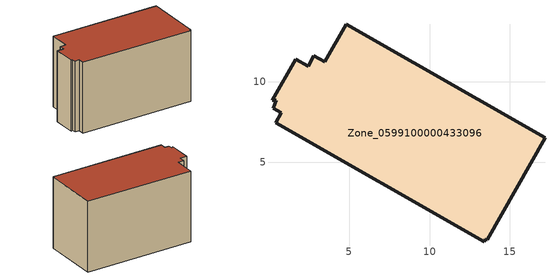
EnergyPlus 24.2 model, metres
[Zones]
Zone_0599100000433096
 floor ground (C_G): 3.48,11.25 4.81,13.59 17.19,6.53 13.59,0.16 13.48,0.21 13.4,0.06 0.41,7.45 0.77,8.08 0.27,8.37 0.46,8.85 0.19,8.87 1.66,11.42 2.44,10.98 2.79,11.63 z0
 wall outside (C_F): 4.81,13.59 3.48,11.25 2.79,11.63 2.44,10.98 1.66,11.42 0.19,8.87 0.46,8.85 0.27,8.37 0.77,8.08 0.41,7.45 13.4,0.06 13.48,0.21 13.59,0.16 17.19,6.53 4.81,13.59 z0:9.22
 roof outside (C_R): 0.19,8.87 0.46,8.85 0.27,8.37 0.77,8.08 0.41,7.45 13.4,0.06 13.48,0.21 13.59,0.16 17.19,6.53 4.81,13.59 3.48,11.25 2.79,11.63 2.44,10.98 1.66,11.42 z9.22
[BUILDING]
Pand.0599100000433096: North Axis=0; Terrain=City; Loads Convergence Tolerance Value=0.04; Temperature Convergence Tolerance Value=0.4; Solar Distribution=FullExterior; Maximum Number of Warmup Days=25; Minimum Number of Warmup Days=1
[Site:Location]
Rotterdam.The.Hague.AP_ZH_NLD Design_Conditions: Latitude=51.96; Longitude=4.45; Time Zone=1; Elevation=-4.5
[SITE:GROUNDTEMPERATURE:BUILDINGSURFACE]
18, 18, 18, 18, 18, 18, 18, 18, 18, 18, 18, 18
[MATERIAL] Thermal Absorptance=0.9; Solar Absorptance=0.7; Visible Absorptance=0.7
Name | Roughness | Thickness | Conductivity | Density | Specific Heat
G.D.2006-2014 | MediumSmooth | 0.15 | 0.06 | 540 | 1210
F.D.2006-2014 | Rough | 0.3 | 0.12 | 1920 | 840
R.D.2006-2014 | MediumRough | 0.2 | 0.08 | 1500 | 1000
[CONSTRUCTION]
C_G: G.D.2006-2014
C_F: F.D.2006-2014
C_R: R.D.2006-2014
[ZONE]
Zone_0599100000433096: Type=1; Multiplier=1; Ceiling Height=Autocalculate; Volume=Autocalculate; Floor Area=autocalculate; Part of Total Floor Area=Yes
[ZONEINFILTRATION:DESIGNFLOWRATE]
Infil_Zone_0599100000433096: Zone or ZoneList or Space or SpaceList=Zone_0599100000433096; Schedule=AlwaysOn; Design Flow Rate Calculation Method=Flow/Area; Flow Rate per Floor Area=0.0021; Constant Term Coefficient=1; Temperature Term Coefficient=0; Velocity Term Coefficient=0; Velocity Squared Term Coefficient=0
[HVACTEMPLATE:ZONE:IDEALLOADSAIRSYSTEM]
Zone_0599100000433096: Maximum Heating Supply Air Temperature=50; Minimum Cooling Supply Air Temperature=13; Maximum Heating Supply Air Humidity Ratio=0.0156; Minimum Cooling Supply Air Humidity Ratio=0.0077; Heating Limit=NoLimit; Cooling Limit=NoLimit; Dehumidification Control Type=ConstantSensibleHeatRatio; Cooling Sensible Heat Ratio=0.7; Dehumidification Setpoint=60; Humidification Control Type=None; Humidification Setpoint=30; Outdoor Air Method=None; Outdoor Air Flow Rate per Person=0.00944; Outdoor Air Flow Rate per Zone Floor Area=0; Outdoor Air Flow Rate per Zone=0; Demand Controlled Ventilation Type=None; Outdoor Air Economizer Type=NoEconomizer; Heat Recovery Type=None; Sensible Heat Recovery Effectiveness=0.7; Latent Heat Recovery Effectiveness=0.65
[ZONECONTROL:THERMOSTAT]
ThermostatControl_Zone_0599100000433096: Zone or ZoneList=Zone_0599100000433096; Control Type Schedule=DualSetpointControlType; Control 1=Thermostat_Zone_0599100000433096; Temperature Difference Between Cutout And Setpoint=0
[THERMOSTATSETPOINT:DUALSETPOINT]
Thermostat_Zone_0599100000433096: Heating Setpoint Temperature Schedule=HeatingSetpoint_Zone_0599100000433096; Cooling Setpoint Temperature Schedule=CoolingSetpoint_Zone_0599100000433096
[SCHEDULE:COMPACT]
HeatingSetpoint_Zone_0599100000433096: Through: 12/31, For: AllDays, Until: 24:00, 21
CoolingSetpoint_Zone_0599100000433096: Through: 12/31, For: AllDays, Until: 24:00, 24
DualSetpointControlType: Through: 12/31, For: AllDays, Until: 24:00, 4
AlwaysOn: Through: 12/31, For: AllDays, Until: 24:00, 1
